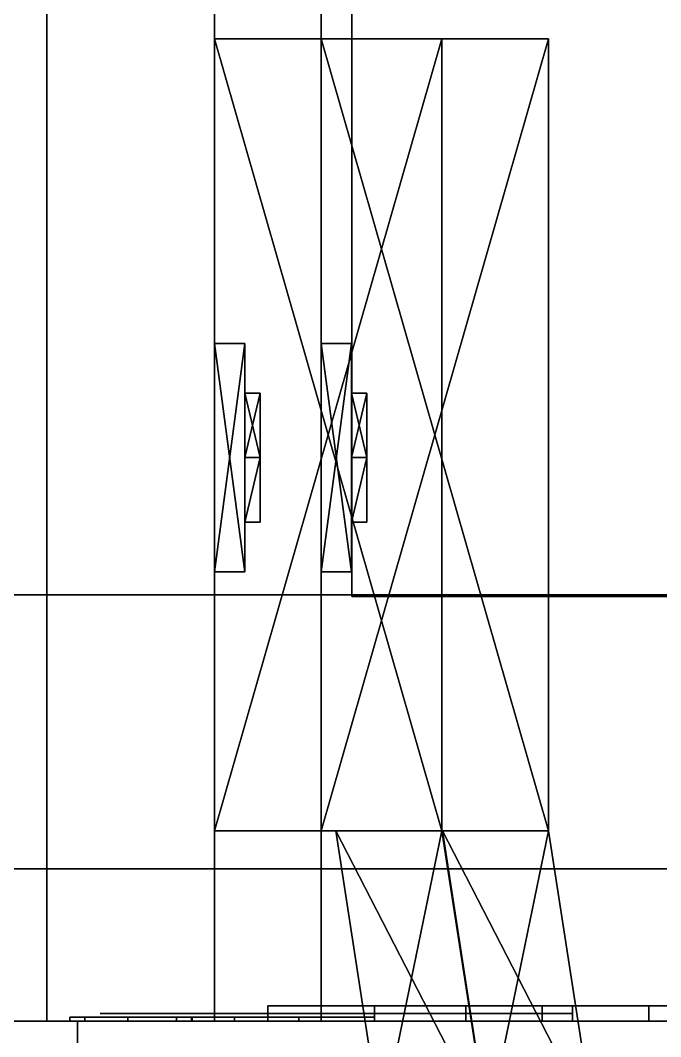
# Model space of a CAD drawing. Extents: x 0 to 5228, y -2725 to 0.
# Drawn here: x 2359.8 to 2401.8, y -731 to -664.3 of the extents above; entities that cross this region are included whole.
import ezdxf

# ---------------------------------------------------------------- set-up
doc = ezdxf.new("R2010")
doc.units = 0
for name, color, linetype in [('LAYER0', 7, 'CONTINUOUS'), ('LAYER1', 7, 'CONTINUOUS'), ('LAYER367', 7, 'CONTINUOUS'), ('LAYER368', 7, 'CONTINUOUS'), ('LAYER370', 7, 'CONTINUOUS'), ('LAYER380', 28, 'CONTINUOUS'), ('LAYER381', 253, 'CONTINUOUS'), ('LAYER382', 28, 'CONTINUOUS'), ('LAYER383', 253, 'CONTINUOUS'), ('LAYER384', 251, 'CONTINUOUS'), ('LAYER640', 7, 'CONTINUOUS'), ('LAYER641', 7, 'CONTINUOUS'), ('LAYER732', 7, 'CONTINUOUS'), ('LAYER742', 251, 'CONTINUOUS'), ('LAYER744', 7, 'CONTINUOUS'), ('LAYER746', 28, 'CONTINUOUS'), ('LAYER747', 253, 'CONTINUOUS'), ('LAYER748', 28, 'CONTINUOUS'), ('LAYER749', 253, 'CONTINUOUS'), ('LAYER750', 251, 'CONTINUOUS'), ('LAYER753', 251, 'CONTINUOUS'), ('LAYER754', 251, 'CONTINUOUS')]:
    doc.layers.add(name, color=color, linetype=linetype)

msp = doc.modelspace()

# ---------------------------------------------------------------- linework, layer by layer
at = {"layer": 'LAYER0', "invisible_edges": 1}
for points in [[(5227.5, 0), (0, -2725.14), (0, 0), (5227.5, 0)], [(5227.5, -2725.14, 5), (0, 0, 5), (0, -2725.14, 5), (5227.5, -2725.14, 5)], [(0, 0, 5), (5227.5, -2725.14, 5), (5227.5, 0, 5), (0, 0, 5)], [(0, -2725.14), (5227.5, 0), (5227.5, -2725.14), (0, -2725.14)]]:
    msp.add_3dface(points, dxfattribs=at)
at = {"layer": 'LAYER367', "invisible_edges": 1}
for points in [[(2372.5, -150, 2474), (3020.5, -730, 2474), (3020.5, -150, 2474), (2372.5, -150, 2474)], [(3020.5, -730, 2474), (2372.5, -150, 2474), (2372.5, -730, 2474), (3020.5, -730, 2474)], [(2372.5, -150, 2474), (2372.5, -730, 2456), (2372.5, -730, 2474), (2372.5, -150, 2474)], [(2372.5, -730, 2456), (2372.5, -150, 2474), (2372.5, -150, 2456), (2372.5, -730, 2456)], [(2372.5, -730, 2456), (3020.5, -150, 2456), (3020.5, -730, 2456), (2372.5, -730, 2456)], [(3020.5, -150, 2456), (2372.5, -730, 2456), (2372.5, -150, 2456), (3020.5, -150, 2456)], [(2372.5, -730, 2456), (3020.5, -730, 2474), (2372.5, -730, 2474), (2372.5, -730, 2456)], [(3020.5, -730, 2474), (2372.5, -730, 2456), (3020.5, -730, 2456), (3020.5, -730, 2474)]]:
    msp.add_3dface(points, dxfattribs=at)
at = {"layer": 'LAYER368', "invisible_edges": 1}
for points in [[(3020.5, -150, 1994), (2372.5, -730, 1994), (2372.5, -150, 1994), (3020.5, -150, 1994)], [(2372.5, -730, 1994), (3020.5, -150, 1994), (3020.5, -730, 1994), (2372.5, -730, 1994)], [(2372.5, -150, 2012), (2372.5, -730, 1994), (2372.5, -730, 2012), (2372.5, -150, 2012)], [(2372.5, -730, 1994), (2372.5, -150, 2012), (2372.5, -150, 1994), (2372.5, -730, 1994)], [(3020.5, -730, 2012), (2372.5, -150, 2012), (2372.5, -730, 2012), (3020.5, -730, 2012)], [(2372.5, -150, 2012), (3020.5, -730, 2012), (3020.5, -150, 2012), (2372.5, -150, 2012)], [(3020.5, -730, 2012), (2372.5, -730, 1994), (3020.5, -730, 1994), (3020.5, -730, 2012)], [(2372.5, -730, 1994), (3020.5, -730, 2012), (2372.5, -730, 2012), (2372.5, -730, 1994)]]:
    msp.add_3dface(points, dxfattribs=at)
at = {"layer": 'LAYER370', "invisible_edges": 1}
for points in [[(2354.5, -150, 1993), (2372.5, -730, 1993), (2354.5, -730, 1993), (2354.5, -150, 1993)], [(2372.5, -730, 1993), (2354.5, -150, 1993), (2372.5, -150, 1993), (2372.5, -730, 1993)], [(2372.5, -150, 2475), (2354.5, -730, 2475), (2372.5, -730, 2475), (2372.5, -150, 2475)], [(2354.5, -730, 2475), (2372.5, -150, 2475), (2354.5, -150, 2475), (2354.5, -730, 2475)], [(2372.5, -150, 2475), (2372.5, -730, 1993), (2372.5, -150, 1993), (2372.5, -150, 2475)], [(2372.5, -730, 1993), (2372.5, -150, 2475), (2372.5, -730, 2475), (2372.5, -730, 1993)], [(2354.5, -730, 2475), (2372.5, -730, 1993), (2372.5, -730, 2475), (2354.5, -730, 2475)], [(2372.5, -730, 1993), (2354.5, -730, 2475), (2354.5, -730, 1993), (2372.5, -730, 1993)]]:
    msp.add_3dface(points, dxfattribs=at)
at = {"layer": 'LAYER380'}
for points, invisible_edges in [([(2365, -729.5, 2101.5), (2365, -729.5, 2090.5), (2372, -729.5, 2090.5), (2371.791, -729.5, 2101.317)], 4), ([(2371.791, -729.5, 2101.317), (2372, -729.5, 2090.5), (2376, -729.5, 2087), (2376, -729.5, 2105)], 5), ([(2394, -729, 2075), (2389, -729, 2087), (2376, -729, 2087), (2376, -729, 2075)], 1), ([(2394, -729, 2117), (2389, -729, 2105), (2376, -729, 2105), (2376, -729, 2117)], 1), ([(2376, -729.5, 2105), (2376, -729.5, 2087), (2389, -729.5, 2087), (2389, -729.5, 2105)], 1), ([(2394, -729, 2117), (2394, -729, 2075), (2389, -729, 2087), (2389, -729, 2105)], 10), ([(2363.99, -729.75, 2091.025), (2363, -729.75, 2096), (2365, -729.75, 2096), (2365, -729.75, 2090.5)], 10), ([(2363, -729.75, 2096), (2363.99, -729.75, 2100.975), (2365, -729.75, 2101.5), (2365, -729.75, 2096)], 10), ([(2366.808, -729.75, 2086.808), (2363.99, -729.75, 2091.025), (2365, -729.75, 2090.5), (2368.5, -729.75, 2090.5)], 10), ([(2363.99, -729.75, 2100.975), (2366.808, -729.75, 2105.192), (2368.5, -729.75, 2101.5), (2365, -729.75, 2101.5)], 10), ([(2371.025, -729.75, 2083.99), (2366.808, -729.75, 2086.808), (2368.5, -729.75, 2090.5), (2372, -729.75, 2090.5)], 10), ([(2366.808, -729.75, 2105.192), (2371.025, -729.75, 2108.01), (2372, -729.75, 2101.5), (2368.5, -729.75, 2101.5)], 10), ([(2376, -729.75, 2083), (2371.025, -729.75, 2083.99), (2372, -729.75, 2090.5), (2376, -729.75, 2087)], 2), ([(2371.025, -729.75, 2108.01), (2376, -729.75, 2109), (2376, -729.75, 2105), (2372, -729.75, 2101.5)], 8)]:
    msp.add_3dface(points, dxfattribs=dict(at, invisible_edges=invisible_edges))
for points in [[(2394, -729, 2075), (2376, -729, 2075), (2376, -729, 2075), (2394, -729, 2075)], [(2394, -729, 2117), (2376, -729, 2117), (2376, -729, 2117), (2394, -729, 2117)], [(2389, -729, 2087), (2389, -730, 2087), (2376, -730, 2087), (2376, -729, 2087)], [(2376, -729, 2087), (2376, -730, 2087), (2376, -730, 2075), (2376, -729, 2075)], [(2376, -729, 2075), (2376, -730, 2075), (2394, -730, 2075), (2394, -729, 2075)], [(2389, -729, 2105), (2389, -730, 2105), (2376, -730, 2105), (2376, -729, 2105)], [(2376, -729, 2105), (2376, -730, 2105), (2376, -730, 2117), (2376, -729, 2117)], [(2376, -729, 2117), (2376, -730, 2117), (2394, -730, 2117), (2394, -729, 2117)], [(2389, -729, 2087), (2389, -730, 2087), (2389, -730, 2105), (2389, -729, 2105)], [(2394, -729, 2117), (2394, -730, 2117), (2394, -729, 2117)], [(2394, -730, 2075), (2394, -730, 2117), (2394, -729, 2117), (2394, -729, 2075)], [(2376, -730, 2087), (2376, -730, 2075), (2376, -730, 2087)], [(2376, -730, 2105), (2376, -730, 2117), (2376, -730, 2105)], [(2394, -730, 2075), (2376, -730, 2075), (2376, -730, 2117), (2394, -730, 2117)], [(2389, -730, 2087), (2389, -730, 2105), (2389, -730, 2087)]]:
    msp.add_3dface(points, dxfattribs=at)
at = {"layer": 'LAYER381'}
for points in [[(2372.5, -665.5, 2089.217), (2387.421, -717.5, 2089.217), (2372.5, -717.5, 2089.217), (2372.5, -665.5, 2089.217)], [(2387.421, -665.5, 2089.217), (2387.421, -717.5, 2089.217), (2372.5, -665.5, 2089.217), (2387.421, -665.5, 2089.217)], [(2372.5, -665.5, 2102.783), (2387.421, -665.5, 2089.217), (2372.5, -665.5, 2089.217), (2372.5, -665.5, 2102.783)], [(2387.421, -665.5, 2102.783), (2387.421, -665.5, 2089.217), (2372.5, -665.5, 2102.783), (2387.421, -665.5, 2102.783)], [(2372.5, -717.5, 2102.783), (2387.421, -665.5, 2102.783), (2372.5, -665.5, 2102.783), (2372.5, -717.5, 2102.783)], [(2387.421, -717.5, 2102.783), (2387.421, -665.5, 2102.783), (2372.5, -717.5, 2102.783), (2387.421, -717.5, 2102.783)], [(2387.421, -665.5, 2089.217), (2387.421, -717.5, 2102.783), (2387.421, -717.5, 2089.217), (2387.421, -665.5, 2089.217)], [(2387.421, -665.5, 2102.783), (2387.421, -717.5, 2102.783), (2387.421, -665.5, 2089.217), (2387.421, -665.5, 2102.783)], [(2372.5, -685.5, 2122), (2372.5, -700.5, 2122), (2374.49, -700.5, 2122), (2372.5, -685.5, 2122)], [(2374.49, -685.5, 2122), (2372.5, -685.5, 2122), (2374.49, -700.5, 2122), (2374.49, -685.5, 2122)], [(2372.5, -685.5, 2070), (2372.5, -685.5, 2122), (2374.49, -685.5, 2122), (2372.5, -685.5, 2070)], [(2374.49, -685.5, 2070), (2372.5, -685.5, 2070), (2374.49, -685.5, 2122), (2374.49, -685.5, 2070)], [(2372.5, -700.5, 2070), (2372.5, -685.5, 2070), (2374.49, -685.5, 2070), (2372.5, -700.5, 2070)], [(2374.49, -700.5, 2070), (2372.5, -700.5, 2070), (2374.49, -685.5, 2070), (2374.49, -700.5, 2070)], [(2374.49, -685.5, 2122), (2374.49, -700.5, 2122), (2374.49, -700.5, 2070), (2374.49, -685.5, 2122)], [(2374.49, -685.5, 2070), (2374.49, -685.5, 2122), (2374.49, -700.5, 2070), (2374.49, -685.5, 2070)], [(2374.49, -693, 2109.291), (2375.484, -688.7573, 2114.087), (2375.484, -693, 2109.291), (2374.49, -693, 2109.291)], [(2374.49, -688.7573, 2114.087), (2375.484, -688.7573, 2114.087), (2374.49, -693, 2109.291), (2374.49, -688.7573, 2114.087)], [(2374.49, -688.7573, 2114.087), (2375.484, -693, 2118.883), (2375.484, -688.7573, 2114.087), (2374.49, -688.7573, 2114.087)], [(2374.49, -693, 2118.883), (2375.484, -693, 2118.883), (2374.49, -688.7573, 2114.087), (2374.49, -693, 2118.883)], [(2374.49, -693, 2109.291), (2374.49, -688.7573, 2114.087), (2374.49, -693, 2118.883), (2374.49, -693, 2109.291)], [(2374.49, -693, 2073.117), (2375.484, -688.7573, 2077.913), (2375.484, -693, 2073.117), (2374.49, -693, 2073.117)], [(2374.49, -688.7573, 2077.913), (2375.484, -688.7573, 2077.913), (2374.49, -693, 2073.117), (2374.49, -688.7573, 2077.913)], [(2374.49, -688.7573, 2077.913), (2375.484, -693, 2082.709), (2375.484, -688.7573, 2077.913), (2374.49, -688.7573, 2077.913)], [(2374.49, -693, 2082.709), (2375.484, -693, 2082.709), (2374.49, -688.7573, 2077.913), (2374.49, -693, 2082.709)], [(2374.49, -693, 2073.117), (2374.49, -688.7573, 2077.913), (2374.49, -693, 2082.709), (2374.49, -693, 2073.117)], [(2375.484, -697.2427, 2114.087), (2375.484, -688.7573, 2114.087), (2375.484, -693, 2118.883), (2375.484, -697.2427, 2114.087)], [(2375.484, -693, 2109.291), (2375.484, -688.7573, 2114.087), (2375.484, -697.2427, 2114.087), (2375.484, -693, 2109.291)], [(2375.484, -697.2427, 2077.913), (2375.484, -688.7573, 2077.913), (2375.484, -693, 2082.709), (2375.484, -697.2427, 2077.913)], [(2375.484, -693, 2073.117), (2375.484, -688.7573, 2077.913), (2375.484, -697.2427, 2077.913), (2375.484, -693, 2073.117)], [(2374.49, -697.2427, 2114.087), (2375.484, -693, 2109.291), (2375.484, -697.2427, 2114.087), (2374.49, -697.2427, 2114.087)], [(2374.49, -693, 2109.291), (2375.484, -693, 2109.291), (2374.49, -697.2427, 2114.087), (2374.49, -693, 2109.291)], [(2374.49, -697.2427, 2114.087), (2374.49, -693, 2109.291), (2374.49, -693, 2118.883), (2374.49, -697.2427, 2114.087)], [(2374.49, -697.2427, 2114.087), (2375.484, -693, 2118.883), (2374.49, -693, 2118.883), (2374.49, -697.2427, 2114.087)], [(2375.484, -697.2427, 2114.087), (2375.484, -693, 2118.883), (2374.49, -697.2427, 2114.087), (2375.484, -697.2427, 2114.087)], [(2374.49, -697.2427, 2077.913), (2375.484, -693, 2073.117), (2375.484, -697.2427, 2077.913), (2374.49, -697.2427, 2077.913)], [(2374.49, -693, 2073.117), (2375.484, -693, 2073.117), (2374.49, -697.2427, 2077.913), (2374.49, -693, 2073.117)], [(2374.49, -697.2427, 2077.913), (2374.49, -693, 2073.117), (2374.49, -693, 2082.709), (2374.49, -697.2427, 2077.913)], [(2374.49, -697.2427, 2077.913), (2375.484, -693, 2082.709), (2374.49, -693, 2082.709), (2374.49, -697.2427, 2077.913)], [(2375.484, -697.2427, 2077.913), (2375.484, -693, 2082.709), (2374.49, -697.2427, 2077.913), (2375.484, -697.2427, 2077.913)], [(2374.49, -700.5, 2122), (2372.5, -700.5, 2122), (2372.5, -700.5, 2070), (2374.49, -700.5, 2122)], [(2374.49, -700.5, 2070), (2374.49, -700.5, 2122), (2372.5, -700.5, 2070), (2374.49, -700.5, 2070)], [(2380.458, -717.5, 2089.217), (2390.406, -736.8652, 2089.217), (2383.442, -736.8652, 2089.217), (2380.458, -717.5, 2089.217)], [(2387.421, -717.5, 2089.217), (2390.406, -736.8652, 2089.217), (2380.458, -717.5, 2089.217), (2387.421, -717.5, 2089.217)], [(2383.442, -736.8652, 2102.783), (2387.421, -717.5, 2102.783), (2380.458, -717.5, 2102.783), (2383.442, -736.8652, 2102.783)], [(2390.406, -736.8652, 2102.783), (2387.421, -717.5, 2102.783), (2383.442, -736.8652, 2102.783), (2390.406, -736.8652, 2102.783)], [(2387.421, -717.5, 2089.217), (2390.406, -736.8652, 2102.783), (2390.406, -736.8652, 2089.217), (2387.421, -717.5, 2089.217)], [(2387.421, -717.5, 2102.783), (2390.406, -736.8652, 2102.783), (2387.421, -717.5, 2089.217), (2387.421, -717.5, 2102.783)]]:
    msp.add_3dface(points, dxfattribs=at)
at = {"layer": 'LAYER382'}
for points, invisible_edges in [([(2365, -729.5, 2377.5), (2365, -729.5, 2366.5), (2372, -729.5, 2366.5), (2371.791, -729.5, 2377.317)], 4), ([(2371.791, -729.5, 2377.317), (2372, -729.5, 2366.5), (2376, -729.5, 2363), (2376, -729.5, 2381)], 5), ([(2394, -729, 2351), (2389, -729, 2363), (2376, -729, 2363), (2376, -729, 2351)], 1), ([(2394, -729, 2393), (2389, -729, 2381), (2376, -729, 2381), (2376, -729, 2393)], 1), ([(2376, -729.5, 2381), (2376, -729.5, 2363), (2389, -729.5, 2363), (2389, -729.5, 2381)], 1), ([(2394, -729, 2393), (2394, -729, 2351), (2389, -729, 2363), (2389, -729, 2381)], 10), ([(2363.99, -729.75, 2367.025), (2363, -729.75, 2372), (2365, -729.75, 2372), (2365, -729.75, 2366.5)], 10), ([(2363, -729.75, 2372), (2363.99, -729.75, 2376.975), (2365, -729.75, 2377.5), (2365, -729.75, 2372)], 10), ([(2366.808, -729.75, 2362.808), (2363.99, -729.75, 2367.025), (2365, -729.75, 2366.5), (2368.5, -729.75, 2366.5)], 10), ([(2363.99, -729.75, 2376.975), (2366.808, -729.75, 2381.192), (2368.5, -729.75, 2377.5), (2365, -729.75, 2377.5)], 10), ([(2371.025, -729.75, 2359.99), (2366.808, -729.75, 2362.808), (2368.5, -729.75, 2366.5), (2372, -729.75, 2366.5)], 10), ([(2366.808, -729.75, 2381.192), (2371.025, -729.75, 2384.01), (2372, -729.75, 2377.5), (2368.5, -729.75, 2377.5)], 10), ([(2376, -729.75, 2359), (2371.025, -729.75, 2359.99), (2372, -729.75, 2366.5), (2376, -729.75, 2363)], 2), ([(2371.025, -729.75, 2384.01), (2376, -729.75, 2385), (2376, -729.75, 2381), (2372, -729.75, 2377.5)], 8)]:
    msp.add_3dface(points, dxfattribs=dict(at, invisible_edges=invisible_edges))
for points in [[(2394, -729, 2351), (2376, -729, 2351), (2376, -729, 2351), (2394, -729, 2351)], [(2394, -729, 2393), (2376, -729, 2393), (2376, -729, 2393), (2394, -729, 2393)], [(2389, -729, 2363), (2389, -730, 2363), (2376, -730, 2363), (2376, -729, 2363)], [(2376, -729, 2363), (2376, -730, 2363), (2376, -730, 2351), (2376, -729, 2351)], [(2376, -729, 2351), (2376, -730, 2351), (2394, -730, 2351), (2394, -729, 2351)], [(2389, -729, 2381), (2389, -730, 2381), (2376, -730, 2381), (2376, -729, 2381)], [(2376, -729, 2381), (2376, -730, 2381), (2376, -730, 2393), (2376, -729, 2393)], [(2376, -729, 2393), (2376, -730, 2393), (2394, -730, 2393), (2394, -729, 2393)], [(2389, -729, 2363), (2389, -730, 2363), (2389, -730, 2381), (2389, -729, 2381)], [(2394, -729, 2393), (2394, -730, 2393), (2394, -729, 2393)], [(2394, -730, 2351), (2394, -730, 2393), (2394, -729, 2393), (2394, -729, 2351)], [(2376, -730, 2363), (2376, -730, 2351), (2376, -730, 2363)], [(2376, -730, 2381), (2376, -730, 2393), (2376, -730, 2381)], [(2394, -730, 2351), (2376, -730, 2351), (2376, -730, 2393), (2394, -730, 2393)], [(2389, -730, 2363), (2389, -730, 2381), (2389, -730, 2363)]]:
    msp.add_3dface(points, dxfattribs=at)
at = {"layer": 'LAYER383'}
for points in [[(2372.5, -665.5, 2365.217), (2387.421, -717.5, 2365.217), (2372.5, -717.5, 2365.217), (2372.5, -665.5, 2365.217)], [(2387.421, -665.5, 2365.217), (2387.421, -717.5, 2365.217), (2372.5, -665.5, 2365.217), (2387.421, -665.5, 2365.217)], [(2372.5, -665.5, 2378.783), (2387.421, -665.5, 2365.217), (2372.5, -665.5, 2365.217), (2372.5, -665.5, 2378.783)], [(2387.421, -665.5, 2378.783), (2387.421, -665.5, 2365.217), (2372.5, -665.5, 2378.783), (2387.421, -665.5, 2378.783)], [(2372.5, -717.5, 2378.783), (2387.421, -665.5, 2378.783), (2372.5, -665.5, 2378.783), (2372.5, -717.5, 2378.783)], [(2387.421, -717.5, 2378.783), (2387.421, -665.5, 2378.783), (2372.5, -717.5, 2378.783), (2387.421, -717.5, 2378.783)], [(2387.421, -665.5, 2365.217), (2387.421, -717.5, 2378.783), (2387.421, -717.5, 2365.217), (2387.421, -665.5, 2365.217)], [(2387.421, -665.5, 2378.783), (2387.421, -717.5, 2378.783), (2387.421, -665.5, 2365.217), (2387.421, -665.5, 2378.783)], [(2372.5, -685.5, 2398), (2372.5, -700.5, 2398), (2374.49, -700.5, 2398), (2372.5, -685.5, 2398)], [(2374.49, -685.5, 2398), (2372.5, -685.5, 2398), (2374.49, -700.5, 2398), (2374.49, -685.5, 2398)], [(2372.5, -685.5, 2346), (2372.5, -685.5, 2398), (2374.49, -685.5, 2398), (2372.5, -685.5, 2346)], [(2374.49, -685.5, 2346), (2372.5, -685.5, 2346), (2374.49, -685.5, 2398), (2374.49, -685.5, 2346)], [(2372.5, -700.5, 2346), (2372.5, -685.5, 2346), (2374.49, -685.5, 2346), (2372.5, -700.5, 2346)], [(2374.49, -700.5, 2346), (2372.5, -700.5, 2346), (2374.49, -685.5, 2346), (2374.49, -700.5, 2346)], [(2374.49, -685.5, 2398), (2374.49, -700.5, 2398), (2374.49, -700.5, 2346), (2374.49, -685.5, 2398)], [(2374.49, -685.5, 2346), (2374.49, -685.5, 2398), (2374.49, -700.5, 2346), (2374.49, -685.5, 2346)], [(2374.49, -693, 2385.291), (2375.484, -688.7573, 2390.087), (2375.484, -693, 2385.291), (2374.49, -693, 2385.291)], [(2374.49, -688.7573, 2390.087), (2375.484, -688.7573, 2390.087), (2374.49, -693, 2385.291), (2374.49, -688.7573, 2390.087)], [(2374.49, -688.7573, 2390.087), (2375.484, -693, 2394.883), (2375.484, -688.7573, 2390.087), (2374.49, -688.7573, 2390.087)], [(2374.49, -693, 2394.883), (2375.484, -693, 2394.883), (2374.49, -688.7573, 2390.087), (2374.49, -693, 2394.883)], [(2374.49, -693, 2385.291), (2374.49, -688.7573, 2390.087), (2374.49, -693, 2394.883), (2374.49, -693, 2385.291)], [(2374.49, -693, 2349.117), (2375.484, -688.7573, 2353.913), (2375.484, -693, 2349.117), (2374.49, -693, 2349.117)], [(2374.49, -688.7573, 2353.913), (2375.484, -688.7573, 2353.913), (2374.49, -693, 2349.117), (2374.49, -688.7573, 2353.913)], [(2374.49, -688.7573, 2353.913), (2375.484, -693, 2358.709), (2375.484, -688.7573, 2353.913), (2374.49, -688.7573, 2353.913)], [(2374.49, -693, 2358.709), (2375.484, -693, 2358.709), (2374.49, -688.7573, 2353.913), (2374.49, -693, 2358.709)], [(2374.49, -693, 2349.117), (2374.49, -688.7573, 2353.913), (2374.49, -693, 2358.709), (2374.49, -693, 2349.117)], [(2375.484, -697.2427, 2390.087), (2375.484, -688.7573, 2390.087), (2375.484, -693, 2394.883), (2375.484, -697.2427, 2390.087)], [(2375.484, -693, 2385.291), (2375.484, -688.7573, 2390.087), (2375.484, -697.2427, 2390.087), (2375.484, -693, 2385.291)], [(2375.484, -697.2427, 2353.913), (2375.484, -688.7573, 2353.913), (2375.484, -693, 2358.709), (2375.484, -697.2427, 2353.913)], [(2375.484, -693, 2349.117), (2375.484, -688.7573, 2353.913), (2375.484, -697.2427, 2353.913), (2375.484, -693, 2349.117)], [(2374.49, -697.2427, 2390.087), (2375.484, -693, 2385.291), (2375.484, -697.2427, 2390.087), (2374.49, -697.2427, 2390.087)], [(2374.49, -693, 2385.291), (2375.484, -693, 2385.291), (2374.49, -697.2427, 2390.087), (2374.49, -693, 2385.291)], [(2374.49, -697.2427, 2390.087), (2374.49, -693, 2385.291), (2374.49, -693, 2394.883), (2374.49, -697.2427, 2390.087)], [(2374.49, -697.2427, 2390.087), (2375.484, -693, 2394.883), (2374.49, -693, 2394.883), (2374.49, -697.2427, 2390.087)], [(2375.484, -697.2427, 2390.087), (2375.484, -693, 2394.883), (2374.49, -697.2427, 2390.087), (2375.484, -697.2427, 2390.087)], [(2374.49, -697.2427, 2353.913), (2375.484, -693, 2349.117), (2375.484, -697.2427, 2353.913), (2374.49, -697.2427, 2353.913)], [(2374.49, -693, 2349.117), (2375.484, -693, 2349.117), (2374.49, -697.2427, 2353.913), (2374.49, -693, 2349.117)], [(2374.49, -697.2427, 2353.913), (2374.49, -693, 2349.117), (2374.49, -693, 2358.709), (2374.49, -697.2427, 2353.913)], [(2374.49, -697.2427, 2353.913), (2375.484, -693, 2358.709), (2374.49, -693, 2358.709), (2374.49, -697.2427, 2353.913)], [(2375.484, -697.2427, 2353.913), (2375.484, -693, 2358.709), (2374.49, -697.2427, 2353.913), (2375.484, -697.2427, 2353.913)], [(2374.49, -700.5, 2398), (2372.5, -700.5, 2398), (2372.5, -700.5, 2346), (2374.49, -700.5, 2398)], [(2374.49, -700.5, 2346), (2374.49, -700.5, 2398), (2372.5, -700.5, 2346), (2374.49, -700.5, 2346)], [(2380.458, -717.5, 2365.217), (2390.406, -736.8652, 2365.217), (2383.442, -736.8652, 2365.217), (2380.458, -717.5, 2365.217)], [(2387.421, -717.5, 2365.217), (2390.406, -736.8652, 2365.217), (2380.458, -717.5, 2365.217), (2387.421, -717.5, 2365.217)], [(2383.442, -736.8652, 2378.783), (2387.421, -717.5, 2378.783), (2380.458, -717.5, 2378.783), (2383.442, -736.8652, 2378.783)], [(2390.406, -736.8652, 2378.783), (2387.421, -717.5, 2378.783), (2383.442, -736.8652, 2378.783), (2390.406, -736.8652, 2378.783)], [(2387.421, -717.5, 2365.217), (2390.406, -736.8652, 2378.783), (2390.406, -736.8652, 2365.217), (2387.421, -717.5, 2365.217)], [(2387.421, -717.5, 2378.783), (2390.406, -736.8652, 2378.783), (2387.421, -717.5, 2365.217), (2387.421, -717.5, 2378.783)]]:
    msp.add_3dface(points, dxfattribs=at)
at = {"layer": 'LAYER384', "invisible_edges": 1}
for points in [[(2695, -730, 1968), (2356.5, -730, 2472), (2695, -730, 2472), (2695, -730, 1968)], [(2356.5, -730, 2472), (2695, -730, 1968), (2356.5, -730, 1968), (2356.5, -730, 2472)], [(2695, -730, 1968), (2356.5, -748, 1968), (2356.5, -730, 1968), (2695, -730, 1968)], [(2356.5, -748, 1968), (2695, -730, 1968), (2695, -748, 1968), (2356.5, -748, 1968)], [(2695, -748, 2472), (2356.5, -730, 2472), (2356.5, -748, 2472), (2695, -748, 2472)], [(2356.5, -730, 2472), (2695, -748, 2472), (2695, -730, 2472), (2356.5, -730, 2472)]]:
    msp.add_3dface(points, dxfattribs=at)
at = {"layer": 'LAYER640'}
for points, invisible_edges in [([(2354.5, -153.1201, 885), (2765.51, -333.1899, 885), (2354.5, -753.1201, 885), (2354.5, -153.1201, 885)], 3), ([(2765.51, -333.1899, 925), (2354.5, -153.1201, 925), (2354.5, -753.1201, 925), (2765.51, -333.1899, 925)], 5), ([(2354.5, -753.1201, 885), (2765.51, -333.1899, 885), (2754.9, -345.5, 885), (2354.5, -753.1201, 885)], 5), ([(2765.51, -333.1899, 925), (2354.5, -753.1201, 925), (2754.9, -345.5, 925), (2765.51, -333.1899, 925)], 3), ([(2354.5, -753.1201, 885), (2754.9, -345.5, 885), (2747.28, -358.75, 885), (2354.5, -753.1201, 885)], 5), ([(2754.9, -345.5, 925), (2354.5, -753.1201, 925), (2747.28, -358.75, 925), (2754.9, -345.5, 925)], 3), ([(2354.5, -753.1201, 885), (2747.28, -358.75, 885), (2742.64, -372.7202, 885), (2354.5, -753.1201, 885)], 5), ([(2747.28, -358.75, 925), (2354.5, -753.1201, 925), (2742.64, -372.7202, 925), (2747.28, -358.75, 925)], 3), ([(2354.5, -753.1201, 885), (2742.64, -372.7202, 885), (2740.99, -386.9199, 885), (2354.5, -753.1201, 885)], 5), ([(2742.64, -372.7202, 925), (2354.5, -753.1201, 925), (2740.99, -386.9199, 925), (2742.64, -372.7202, 925)], 3), ([(2354.5, -753.1201, 885), (2740.99, -386.9199, 885), (2740.99, -549.0303, 885), (2354.5, -753.1201, 885)], 5), ([(2740.99, -386.9199, 925), (2354.5, -753.1201, 925), (2740.99, -549.0303, 925), (2740.99, -386.9199, 925)], 3), ([(2354.5, -753.1201, 885), (2740.99, -549.0303, 885), (2742.64, -563.4702, 885), (2354.5, -753.1201, 885)], 5), ([(2740.99, -549.0303, 925), (2354.5, -753.1201, 925), (2742.64, -563.4702, 925), (2740.99, -549.0303, 925)], 3), ([(2354.5, -753.1201, 885), (2742.64, -563.4702, 885), (2747.28, -577.2002, 885), (2354.5, -753.1201, 885)], 5), ([(2742.64, -563.4702, 925), (2354.5, -753.1201, 925), (2747.28, -577.2002, 925), (2742.64, -563.4702, 925)], 3), ([(2354.5, -753.1201, 885), (2747.28, -577.2002, 885), (2754.9, -590.4502, 885), (2354.5, -753.1201, 885)], 5), ([(2747.28, -577.2002, 925), (2354.5, -753.1201, 925), (2754.9, -590.4502, 925), (2747.28, -577.2002, 925)], 3), ([(2354.5, -753.1201, 885), (2754.9, -590.4502, 885), (2765.51, -602.7603, 885), (2354.5, -753.1201, 885)], 5), ([(2754.9, -590.4502, 925), (2354.5, -753.1201, 925), (2765.51, -602.7603, 925), (2754.9, -590.4502, 925)], 3), ([(2354.5, -753.1201, 885), (2765.51, -602.7603, 885), (2778.43, -613.6401, 885), (2354.5, -753.1201, 885)], 5), ([(2765.51, -602.7603, 925), (2354.5, -753.1201, 925), (2778.43, -613.6401, 925), (2765.51, -602.7603, 925)], 3), ([(2354.5, -753.1201, 885), (2778.43, -613.6401, 885), (2793.67, -622.8701, 885), (2354.5, -753.1201, 885)], 5), ([(2778.43, -613.6401, 925), (2354.5, -753.1201, 925), (2793.67, -622.8701, 925), (2778.43, -613.6401, 925)], 3), ([(2354.5, -753.1201, 885), (2793.67, -622.8701, 885), (2810.9, -630.4502, 885), (2354.5, -753.1201, 885)], 5), ([(2793.67, -622.8701, 925), (2354.5, -753.1201, 925), (2810.9, -630.4502, 925), (2793.67, -622.8701, 925)], 3), ([(2354.5, -753.1201, 885), (2810.9, -630.4502, 885), (2829.46, -635.8901, 885), (2354.5, -753.1201, 885)], 5), ([(2810.9, -630.4502, 925), (2354.5, -753.1201, 925), (2829.46, -635.8901, 925), (2810.9, -630.4502, 925)], 3), ([(2354.5, -753.1201, 885), (2829.46, -635.8901, 885), (2849.01, -639.2002, 885), (2354.5, -753.1201, 885)], 5), ([(2829.46, -635.8901, 925), (2354.5, -753.1201, 925), (2849.01, -639.2002, 925), (2829.46, -635.8901, 925)], 3), ([(2354.5, -753.1201, 885), (2849.01, -639.2002, 885), (2868.89, -640.3901, 885), (2354.5, -753.1201, 885)], 5), ([(2849.01, -639.2002, 925), (2354.5, -753.1201, 925), (2868.89, -640.3901, 925), (2849.01, -639.2002, 925)], 3), ([(2354.5, -753.1201, 885), (2868.89, -640.3901, 885), (4409.5, -753.1201, 885), (2354.5, -753.1201, 885)], 3), ([(4409.5, -753.1201, 925), (3174.07, -640.3901, 925), (2354.5, -753.1201, 925), (4409.5, -753.1201, 925)], 3), ([(2868.89, -640.3901, 925), (2354.5, -753.1201, 925), (3174.07, -640.3901, 925), (2868.89, -640.3901, 925)], 3)]:
    msp.add_3dface(points, dxfattribs=dict(at, invisible_edges=invisible_edges))
at = {"layer": 'LAYER641', "invisible_edges": 1}
for points in [[(3353.5, -152.1201, 5), (2381.5, -702.1201, 5), (2381.5, -152.1201, 5), (3353.5, -152.1201, 5)], [(2381.5, -702.1201, 5), (3353.5, -152.1201, 5), (3353.5, -702.1201, 5), (2381.5, -702.1201, 5)], [(2381.5, -152.1201, 155), (2381.5, -702.1201, 5), (2381.5, -702.1201, 155), (2381.5, -152.1201, 155)], [(2381.5, -702.1201, 5), (2381.5, -152.1201, 155), (2381.5, -152.1201, 5), (2381.5, -702.1201, 5)], [(3353.5, -702.1201, 155), (2381.5, -152.1201, 155), (2381.5, -702.1201, 155), (3353.5, -702.1201, 155)], [(2381.5, -152.1201, 155), (3353.5, -702.1201, 155), (3353.5, -152.1201, 155), (2381.5, -152.1201, 155)], [(3353.5, -702.1201, 155), (2381.5, -702.1201, 5), (3353.5, -702.1201, 5), (3353.5, -702.1201, 155)], [(2381.5, -702.1201, 5), (3353.5, -702.1201, 155), (2381.5, -702.1201, 155), (2381.5, -702.1201, 5)]]:
    msp.add_3dface(points, dxfattribs=at)
at = {"layer": 'LAYER732', "invisible_edges": 1}
for points in [[(2653.5, -150, 156), (2379.5, -730, 156), (2379.5, -150, 156), (2653.5, -150, 156)], [(2379.5, -730, 156), (2653.5, -150, 156), (2653.5, -730, 156), (2379.5, -730, 156)], [(2379.5, -150, 174), (2379.5, -730, 156), (2379.5, -730, 174), (2379.5, -150, 174)], [(2379.5, -730, 156), (2379.5, -150, 174), (2379.5, -150, 156), (2379.5, -730, 156)], [(2653.5, -730, 174), (2379.5, -150, 174), (2379.5, -730, 174), (2653.5, -730, 174)], [(2379.5, -150, 174), (2653.5, -730, 174), (2653.5, -150, 174), (2379.5, -150, 174)], [(2653.5, -730, 174), (2379.5, -730, 156), (2653.5, -730, 156), (2653.5, -730, 174)], [(2379.5, -730, 156), (2653.5, -730, 174), (2379.5, -730, 174), (2379.5, -730, 156)]]:
    msp.add_3dface(points, dxfattribs=at)
at = {"layer": 'LAYER742', "invisible_edges": 1}
for points in [[(2361.5, -150, 155), (2379.5, -730, 155), (2361.5, -730, 155), (2361.5, -150, 155)], [(2379.5, -730, 155), (2361.5, -150, 155), (2379.5, -150, 155), (2379.5, -730, 155)], [(2379.5, -150, 885), (2361.5, -730, 885), (2379.5, -730, 885), (2379.5, -150, 885)], [(2361.5, -730, 885), (2379.5, -150, 885), (2361.5, -150, 885), (2361.5, -730, 885)], [(2361.5, -730, 885), (2361.5, -150, 155), (2361.5, -730, 155), (2361.5, -730, 885)], [(2361.5, -150, 155), (2361.5, -730, 885), (2361.5, -150, 885), (2361.5, -150, 155)], [(2379.5, -150, 885), (2379.5, -730, 155), (2379.5, -150, 155), (2379.5, -150, 885)], [(2379.5, -730, 155), (2379.5, -150, 885), (2379.5, -730, 885), (2379.5, -730, 155)], [(2361.5, -730, 885), (2379.5, -730, 155), (2379.5, -730, 885), (2361.5, -730, 885)], [(2379.5, -730, 155), (2361.5, -730, 885), (2361.5, -730, 155), (2379.5, -730, 155)]]:
    msp.add_3dface(points, dxfattribs=at)
at = {"layer": 'LAYER744', "invisible_edges": 1}
for points in [[(2653.5, -649, 866.5), (2379.5, -729, 866.5), (2379.5, -649, 866.5), (2653.5, -649, 866.5)], [(2379.5, -729, 866.5), (2653.5, -649, 866.5), (2653.5, -729, 866.5), (2379.5, -729, 866.5)], [(2379.5, -649, 884.5), (2379.5, -729, 866.5), (2379.5, -729, 884.5), (2379.5, -649, 884.5)], [(2379.5, -729, 866.5), (2379.5, -649, 884.5), (2379.5, -649, 866.5), (2379.5, -729, 866.5)], [(2653.5, -729, 884.5), (2379.5, -649, 884.5), (2379.5, -729, 884.5), (2653.5, -729, 884.5)], [(2379.5, -649, 884.5), (2653.5, -729, 884.5), (2653.5, -649, 884.5), (2379.5, -649, 884.5)], [(2653.5, -729, 884.5), (2379.5, -729, 866.5), (2653.5, -729, 866.5), (2653.5, -729, 884.5)], [(2379.5, -729, 866.5), (2653.5, -729, 884.5), (2379.5, -729, 884.5), (2379.5, -729, 866.5)]]:
    msp.add_3dface(points, dxfattribs=at)
at = {"layer": 'LAYER746'}
for points, invisible_edges in [([(2372, -729.5, 263.5), (2372, -729.5, 252.5), (2379, -729.5, 252.5), (2378.791, -729.5, 263.3167)], 4), ([(2378.791, -729.5, 263.3167), (2379, -729.5, 252.5), (2383, -729.5, 249), (2383, -729.5, 267)], 5), ([(2401, -729, 237), (2396, -729, 249), (2383, -729, 249), (2383, -729, 237)], 1), ([(2401, -729, 279), (2396, -729, 267), (2383, -729, 267), (2383, -729, 279)], 1), ([(2383, -729.5, 267), (2383, -729.5, 249), (2396, -729.5, 249), (2396, -729.5, 267)], 1), ([(2401, -729, 279), (2401, -729, 237), (2396, -729, 249), (2396, -729, 267)], 10), ([(2370.99, -729.75, 253.0251), (2370, -729.75, 258), (2372, -729.75, 258), (2372, -729.75, 252.5)], 10), ([(2370, -729.75, 258), (2370.99, -729.75, 262.9749), (2372, -729.75, 263.5), (2372, -729.75, 258)], 10), ([(2373.808, -729.75, 248.8076), (2370.99, -729.75, 253.0251), (2372, -729.75, 252.5), (2375.5, -729.75, 252.5)], 10), ([(2370.99, -729.75, 262.9749), (2373.808, -729.75, 267.1924), (2375.5, -729.75, 263.5), (2372, -729.75, 263.5)], 10), ([(2378.025, -729.75, 245.9896), (2373.808, -729.75, 248.8076), (2375.5, -729.75, 252.5), (2379, -729.75, 252.5)], 10), ([(2373.808, -729.75, 267.1924), (2378.025, -729.75, 270.0104), (2379, -729.75, 263.5), (2375.5, -729.75, 263.5)], 10), ([(2383, -729.75, 245), (2378.025, -729.75, 245.9896), (2379, -729.75, 252.5), (2383, -729.75, 249)], 2), ([(2378.025, -729.75, 270.0104), (2383, -729.75, 271), (2383, -729.75, 267), (2379, -729.75, 263.5)], 8)]:
    msp.add_3dface(points, dxfattribs=dict(at, invisible_edges=invisible_edges))
for points in [[(2401, -729, 237), (2383, -729, 237), (2383, -729, 237), (2401, -729, 237)], [(2401, -729, 279), (2383, -729, 279), (2383, -729, 279), (2401, -729, 279)], [(2396, -729, 249), (2396, -730, 249), (2383, -730, 249), (2383, -729, 249)], [(2383, -729, 249), (2383, -730, 249), (2383, -730, 237), (2383, -729, 237)], [(2383, -729, 237), (2383, -730, 237), (2401, -730, 237), (2401, -729, 237)], [(2396, -729, 267), (2396, -730, 267), (2383, -730, 267), (2383, -729, 267)], [(2383, -729, 267), (2383, -730, 267), (2383, -730, 279), (2383, -729, 279)], [(2383, -729, 279), (2383, -730, 279), (2401, -730, 279), (2401, -729, 279)], [(2396, -729, 249), (2396, -730, 249), (2396, -730, 267), (2396, -729, 267)], [(2401, -729, 279), (2401, -730, 279), (2401, -729, 279)], [(2401, -730, 237), (2401, -730, 279), (2401, -729, 279), (2401, -729, 237)], [(2383, -730, 249), (2383, -730, 237), (2383, -730, 249)], [(2383, -730, 267), (2383, -730, 279), (2383, -730, 267)], [(2401, -730, 237), (2383, -730, 237), (2383, -730, 279), (2401, -730, 279)], [(2396, -730, 249), (2396, -730, 267), (2396, -730, 249)]]:
    msp.add_3dface(points, dxfattribs=at)
at = {"layer": 'LAYER747'}
for points in [[(2379.5, -665.5, 251.2174), (2394.421, -717.5, 251.2174), (2379.5, -717.5, 251.2174), (2379.5, -665.5, 251.2174)], [(2394.421, -665.5, 251.2174), (2394.421, -717.5, 251.2174), (2379.5, -665.5, 251.2174), (2394.421, -665.5, 251.2174)], [(2379.5, -665.5, 264.7826), (2394.421, -665.5, 251.2174), (2379.5, -665.5, 251.2174), (2379.5, -665.5, 264.7826)], [(2394.421, -665.5, 264.7826), (2394.421, -665.5, 251.2174), (2379.5, -665.5, 264.7826), (2394.421, -665.5, 264.7826)], [(2379.5, -717.5, 264.7826), (2394.421, -665.5, 264.7826), (2379.5, -665.5, 264.7826), (2379.5, -717.5, 264.7826)], [(2394.421, -717.5, 264.7826), (2394.421, -665.5, 264.7826), (2379.5, -717.5, 264.7826), (2394.421, -717.5, 264.7826)], [(2394.421, -665.5, 251.2174), (2394.421, -717.5, 264.7826), (2394.421, -717.5, 251.2174), (2394.421, -665.5, 251.2174)], [(2394.421, -665.5, 264.7826), (2394.421, -717.5, 264.7826), (2394.421, -665.5, 251.2174), (2394.421, -665.5, 264.7826)], [(2379.5, -685.5, 284), (2379.5, -700.5, 284), (2381.49, -700.5, 284), (2379.5, -685.5, 284)], [(2381.49, -685.5, 284), (2379.5, -685.5, 284), (2381.49, -700.5, 284), (2381.49, -685.5, 284)], [(2379.5, -685.5, 232), (2379.5, -685.5, 284), (2381.49, -685.5, 284), (2379.5, -685.5, 232)], [(2381.49, -685.5, 232), (2379.5, -685.5, 232), (2381.49, -685.5, 284), (2381.49, -685.5, 232)], [(2379.5, -700.5, 232), (2379.5, -685.5, 232), (2381.49, -685.5, 232), (2379.5, -700.5, 232)], [(2381.49, -700.5, 232), (2379.5, -700.5, 232), (2381.49, -685.5, 232), (2381.49, -700.5, 232)], [(2381.49, -685.5, 284), (2381.49, -700.5, 284), (2381.49, -700.5, 232), (2381.49, -685.5, 284)], [(2381.49, -685.5, 232), (2381.49, -685.5, 284), (2381.49, -700.5, 232), (2381.49, -685.5, 232)], [(2381.49, -693, 271.2909), (2382.484, -688.7573, 276.0869), (2382.484, -693, 271.2909), (2381.49, -693, 271.2909)], [(2381.49, -688.7573, 276.0869), (2382.484, -688.7573, 276.0869), (2381.49, -693, 271.2909), (2381.49, -688.7573, 276.0869)], [(2381.49, -688.7573, 276.0869), (2382.484, -693, 280.883), (2382.484, -688.7573, 276.0869), (2381.49, -688.7573, 276.0869)], [(2381.49, -693, 280.883), (2382.484, -693, 280.883), (2381.49, -688.7573, 276.0869), (2381.49, -693, 280.883)], [(2381.49, -693, 271.2909), (2381.49, -688.7573, 276.0869), (2381.49, -693, 280.883), (2381.49, -693, 271.2909)], [(2381.49, -693, 235.117), (2382.484, -688.7573, 239.913), (2382.484, -693, 235.117), (2381.49, -693, 235.117)], [(2381.49, -688.7573, 239.913), (2382.484, -688.7573, 239.913), (2381.49, -693, 235.117), (2381.49, -688.7573, 239.913)], [(2381.49, -688.7573, 239.913), (2382.484, -693, 244.7091), (2382.484, -688.7573, 239.913), (2381.49, -688.7573, 239.913)], [(2381.49, -693, 244.7091), (2382.484, -693, 244.7091), (2381.49, -688.7573, 239.913), (2381.49, -693, 244.7091)], [(2381.49, -693, 235.117), (2381.49, -688.7573, 239.913), (2381.49, -693, 244.7091), (2381.49, -693, 235.117)], [(2382.484, -697.2427, 276.0869), (2382.484, -688.7573, 276.0869), (2382.484, -693, 280.883), (2382.484, -697.2427, 276.0869)], [(2382.484, -693, 271.2909), (2382.484, -688.7573, 276.0869), (2382.484, -697.2427, 276.0869), (2382.484, -693, 271.2909)], [(2382.484, -697.2427, 239.913), (2382.484, -688.7573, 239.913), (2382.484, -693, 244.7091), (2382.484, -697.2427, 239.913)], [(2382.484, -693, 235.117), (2382.484, -688.7573, 239.913), (2382.484, -697.2427, 239.913), (2382.484, -693, 235.117)], [(2381.49, -697.2427, 276.0869), (2382.484, -693, 271.2909), (2382.484, -697.2427, 276.0869), (2381.49, -697.2427, 276.0869)], [(2381.49, -693, 271.2909), (2382.484, -693, 271.2909), (2381.49, -697.2427, 276.0869), (2381.49, -693, 271.2909)], [(2381.49, -697.2427, 276.0869), (2381.49, -693, 271.2909), (2381.49, -693, 280.883), (2381.49, -697.2427, 276.0869)], [(2381.49, -697.2427, 276.0869), (2382.484, -693, 280.883), (2381.49, -693, 280.883), (2381.49, -697.2427, 276.0869)], [(2382.484, -697.2427, 276.0869), (2382.484, -693, 280.883), (2381.49, -697.2427, 276.0869), (2382.484, -697.2427, 276.0869)], [(2381.49, -697.2427, 239.913), (2382.484, -693, 235.117), (2382.484, -697.2427, 239.913), (2381.49, -697.2427, 239.913)], [(2381.49, -693, 235.117), (2382.484, -693, 235.117), (2381.49, -697.2427, 239.913), (2381.49, -693, 235.117)], [(2381.49, -697.2427, 239.913), (2381.49, -693, 235.117), (2381.49, -693, 244.7091), (2381.49, -697.2427, 239.913)], [(2381.49, -697.2427, 239.913), (2382.484, -693, 244.7091), (2381.49, -693, 244.7091), (2381.49, -697.2427, 239.913)], [(2382.484, -697.2427, 239.913), (2382.484, -693, 244.7091), (2381.49, -697.2427, 239.913), (2382.484, -697.2427, 239.913)], [(2381.49, -700.5, 284), (2379.5, -700.5, 284), (2379.5, -700.5, 232), (2381.49, -700.5, 284)], [(2381.49, -700.5, 232), (2381.49, -700.5, 284), (2379.5, -700.5, 232), (2381.49, -700.5, 232)], [(2387.458, -717.5, 251.2174), (2397.406, -736.8652, 251.2174), (2390.442, -736.8652, 251.2174), (2387.458, -717.5, 251.2174)], [(2394.421, -717.5, 251.2174), (2397.406, -736.8652, 251.2174), (2387.458, -717.5, 251.2174), (2394.421, -717.5, 251.2174)], [(2390.442, -736.8652, 264.7826), (2394.421, -717.5, 264.7826), (2387.458, -717.5, 264.7826), (2390.442, -736.8652, 264.7826)], [(2397.406, -736.8652, 264.7826), (2394.421, -717.5, 264.7826), (2390.442, -736.8652, 264.7826), (2397.406, -736.8652, 264.7826)], [(2394.421, -717.5, 251.2174), (2397.406, -736.8652, 264.7826), (2397.406, -736.8652, 251.2174), (2394.421, -717.5, 251.2174)], [(2394.421, -717.5, 264.7826), (2397.406, -736.8652, 264.7826), (2394.421, -717.5, 251.2174), (2394.421, -717.5, 264.7826)]]:
    msp.add_3dface(points, dxfattribs=at)
at = {"layer": 'LAYER748'}
for points, invisible_edges in [([(2372, -729.5, 787.5), (2372, -729.5, 776.5), (2379, -729.5, 776.5), (2378.791, -729.5, 787.3167)], 4), ([(2378.791, -729.5, 787.3167), (2379, -729.5, 776.5), (2383, -729.5, 773), (2383, -729.5, 791)], 5), ([(2401, -729, 761), (2396, -729, 773), (2383, -729, 773), (2383, -729, 761)], 1), ([(2401, -729, 803), (2396, -729, 791), (2383, -729, 791), (2383, -729, 803)], 1), ([(2383, -729.5, 791), (2383, -729.5, 773), (2396, -729.5, 773), (2396, -729.5, 791)], 1), ([(2401, -729, 803), (2401, -729, 761), (2396, -729, 773), (2396, -729, 791)], 10), ([(2370.99, -729.75, 777.0251), (2370, -729.75, 782), (2372, -729.75, 782), (2372, -729.75, 776.5)], 10), ([(2370, -729.75, 782), (2370.99, -729.75, 786.9749), (2372, -729.75, 787.5), (2372, -729.75, 782)], 10), ([(2373.808, -729.75, 772.8076), (2370.99, -729.75, 777.0251), (2372, -729.75, 776.5), (2375.5, -729.75, 776.5)], 10), ([(2370.99, -729.75, 786.9749), (2373.808, -729.75, 791.1924), (2375.5, -729.75, 787.5), (2372, -729.75, 787.5)], 10), ([(2378.025, -729.75, 769.9896), (2373.808, -729.75, 772.8076), (2375.5, -729.75, 776.5), (2379, -729.75, 776.5)], 10), ([(2373.808, -729.75, 791.1924), (2378.025, -729.75, 794.0104), (2379, -729.75, 787.5), (2375.5, -729.75, 787.5)], 10), ([(2383, -729.75, 769), (2378.025, -729.75, 769.9896), (2379, -729.75, 776.5), (2383, -729.75, 773)], 2), ([(2378.025, -729.75, 794.0104), (2383, -729.75, 795), (2383, -729.75, 791), (2379, -729.75, 787.5)], 8)]:
    msp.add_3dface(points, dxfattribs=dict(at, invisible_edges=invisible_edges))
for points in [[(2401, -729, 761), (2383, -729, 761), (2383, -729, 761), (2401, -729, 761)], [(2401, -729, 803), (2383, -729, 803), (2383, -729, 803), (2401, -729, 803)], [(2396, -729, 773), (2396, -730, 773), (2383, -730, 773), (2383, -729, 773)], [(2383, -729, 773), (2383, -730, 773), (2383, -730, 761), (2383, -729, 761)], [(2383, -729, 761), (2383, -730, 761), (2401, -730, 761), (2401, -729, 761)], [(2396, -729, 791), (2396, -730, 791), (2383, -730, 791), (2383, -729, 791)], [(2383, -729, 791), (2383, -730, 791), (2383, -730, 803), (2383, -729, 803)], [(2383, -729, 803), (2383, -730, 803), (2401, -730, 803), (2401, -729, 803)], [(2396, -729, 773), (2396, -730, 773), (2396, -730, 791), (2396, -729, 791)], [(2401, -729, 803), (2401, -730, 803), (2401, -729, 803)], [(2401, -730, 761), (2401, -730, 803), (2401, -729, 803), (2401, -729, 761)], [(2383, -730, 773), (2383, -730, 761), (2383, -730, 773)], [(2383, -730, 791), (2383, -730, 803), (2383, -730, 791)], [(2401, -730, 761), (2383, -730, 761), (2383, -730, 803), (2401, -730, 803)], [(2396, -730, 773), (2396, -730, 791), (2396, -730, 773)]]:
    msp.add_3dface(points, dxfattribs=at)
at = {"layer": 'LAYER749'}
for points in [[(2379.5, -665.5, 775.2174), (2394.421, -717.5, 775.2174), (2379.5, -717.5, 775.2174), (2379.5, -665.5, 775.2174)], [(2394.421, -665.5, 775.2174), (2394.421, -717.5, 775.2174), (2379.5, -665.5, 775.2174), (2394.421, -665.5, 775.2174)], [(2379.5, -665.5, 788.7826), (2394.421, -665.5, 775.2174), (2379.5, -665.5, 775.2174), (2379.5, -665.5, 788.7826)], [(2394.421, -665.5, 788.7826), (2394.421, -665.5, 775.2174), (2379.5, -665.5, 788.7826), (2394.421, -665.5, 788.7826)], [(2379.5, -717.5, 788.7826), (2394.421, -665.5, 788.7826), (2379.5, -665.5, 788.7826), (2379.5, -717.5, 788.7826)], [(2394.421, -717.5, 788.7826), (2394.421, -665.5, 788.7826), (2379.5, -717.5, 788.7826), (2394.421, -717.5, 788.7826)], [(2394.421, -665.5, 775.2174), (2394.421, -717.5, 788.7826), (2394.421, -717.5, 775.2174), (2394.421, -665.5, 775.2174)], [(2394.421, -665.5, 788.7826), (2394.421, -717.5, 788.7826), (2394.421, -665.5, 775.2174), (2394.421, -665.5, 788.7826)], [(2379.5, -685.5, 808), (2379.5, -700.5, 808), (2381.49, -700.5, 808), (2379.5, -685.5, 808)], [(2381.49, -685.5, 808), (2379.5, -685.5, 808), (2381.49, -700.5, 808), (2381.49, -685.5, 808)], [(2379.5, -685.5, 756), (2379.5, -685.5, 808), (2381.49, -685.5, 808), (2379.5, -685.5, 756)], [(2381.49, -685.5, 756), (2379.5, -685.5, 756), (2381.49, -685.5, 808), (2381.49, -685.5, 756)], [(2379.5, -700.5, 756), (2379.5, -685.5, 756), (2381.49, -685.5, 756), (2379.5, -700.5, 756)], [(2381.49, -700.5, 756), (2379.5, -700.5, 756), (2381.49, -685.5, 756), (2381.49, -700.5, 756)], [(2381.49, -685.5, 808), (2381.49, -700.5, 808), (2381.49, -700.5, 756), (2381.49, -685.5, 808)], [(2381.49, -685.5, 756), (2381.49, -685.5, 808), (2381.49, -700.5, 756), (2381.49, -685.5, 756)], [(2381.49, -693, 795.291), (2382.484, -688.7573, 800.087), (2382.484, -693, 795.291), (2381.49, -693, 795.291)], [(2381.49, -688.7573, 800.087), (2382.484, -688.7573, 800.087), (2381.49, -693, 795.291), (2381.49, -688.7573, 800.087)], [(2381.49, -688.7573, 800.087), (2382.484, -693, 804.883), (2382.484, -688.7573, 800.087), (2381.49, -688.7573, 800.087)], [(2381.49, -693, 804.883), (2382.484, -693, 804.883), (2381.49, -688.7573, 800.087), (2381.49, -693, 804.883)], [(2381.49, -693, 795.291), (2381.49, -688.7573, 800.087), (2381.49, -693, 804.883), (2381.49, -693, 795.291)], [(2381.49, -693, 759.117), (2382.484, -688.7573, 763.913), (2382.484, -693, 759.117), (2381.49, -693, 759.117)], [(2381.49, -688.7573, 763.913), (2382.484, -688.7573, 763.913), (2381.49, -693, 759.117), (2381.49, -688.7573, 763.913)], [(2381.49, -688.7573, 763.913), (2382.484, -693, 768.709), (2382.484, -688.7573, 763.913), (2381.49, -688.7573, 763.913)], [(2381.49, -693, 768.709), (2382.484, -693, 768.709), (2381.49, -688.7573, 763.913), (2381.49, -693, 768.709)], [(2381.49, -693, 759.117), (2381.49, -688.7573, 763.913), (2381.49, -693, 768.709), (2381.49, -693, 759.117)], [(2382.484, -697.2427, 800.087), (2382.484, -688.7573, 800.087), (2382.484, -693, 804.883), (2382.484, -697.2427, 800.087)], [(2382.484, -693, 795.291), (2382.484, -688.7573, 800.087), (2382.484, -697.2427, 800.087), (2382.484, -693, 795.291)], [(2382.484, -697.2427, 763.913), (2382.484, -688.7573, 763.913), (2382.484, -693, 768.709), (2382.484, -697.2427, 763.913)], [(2382.484, -693, 759.117), (2382.484, -688.7573, 763.913), (2382.484, -697.2427, 763.913), (2382.484, -693, 759.117)], [(2381.49, -697.2427, 800.087), (2382.484, -693, 795.291), (2382.484, -697.2427, 800.087), (2381.49, -697.2427, 800.087)], [(2381.49, -693, 795.291), (2382.484, -693, 795.291), (2381.49, -697.2427, 800.087), (2381.49, -693, 795.291)], [(2381.49, -697.2427, 800.087), (2381.49, -693, 795.291), (2381.49, -693, 804.883), (2381.49, -697.2427, 800.087)], [(2381.49, -697.2427, 800.087), (2382.484, -693, 804.883), (2381.49, -693, 804.883), (2381.49, -697.2427, 800.087)], [(2382.484, -697.2427, 800.087), (2382.484, -693, 804.883), (2381.49, -697.2427, 800.087), (2382.484, -697.2427, 800.087)], [(2381.49, -697.2427, 763.913), (2382.484, -693, 759.117), (2382.484, -697.2427, 763.913), (2381.49, -697.2427, 763.913)], [(2381.49, -693, 759.117), (2382.484, -693, 759.117), (2381.49, -697.2427, 763.913), (2381.49, -693, 759.117)], [(2381.49, -697.2427, 763.913), (2381.49, -693, 759.117), (2381.49, -693, 768.709), (2381.49, -697.2427, 763.913)], [(2381.49, -697.2427, 763.913), (2382.484, -693, 768.709), (2381.49, -693, 768.709), (2381.49, -697.2427, 763.913)], [(2382.484, -697.2427, 763.913), (2382.484, -693, 768.709), (2381.49, -697.2427, 763.913), (2382.484, -697.2427, 763.913)], [(2381.49, -700.5, 808), (2379.5, -700.5, 808), (2379.5, -700.5, 756), (2381.49, -700.5, 808)], [(2381.49, -700.5, 756), (2381.49, -700.5, 808), (2379.5, -700.5, 756), (2381.49, -700.5, 756)], [(2387.458, -717.5, 775.2174), (2397.406, -736.8652, 775.2174), (2390.442, -736.8652, 775.2174), (2387.458, -717.5, 775.2174)], [(2394.421, -717.5, 775.2174), (2397.406, -736.8652, 775.2174), (2387.458, -717.5, 775.2174), (2394.421, -717.5, 775.2174)], [(2390.442, -736.8652, 788.7826), (2394.421, -717.5, 788.7826), (2387.458, -717.5, 788.7826), (2390.442, -736.8652, 788.7826)], [(2397.406, -736.8652, 788.7826), (2394.421, -717.5, 788.7826), (2390.442, -736.8652, 788.7826), (2397.406, -736.8652, 788.7826)], [(2394.421, -717.5, 775.2174), (2397.406, -736.8652, 788.7826), (2397.406, -736.8652, 775.2174), (2394.421, -717.5, 775.2174)], [(2394.421, -717.5, 788.7826), (2397.406, -736.8652, 788.7826), (2394.421, -717.5, 775.2174), (2394.421, -717.5, 788.7826)]]:
    msp.add_3dface(points, dxfattribs=at)
at = {"layer": 'LAYER750', "invisible_edges": 1}
for points in [[(2669.5, -730, 158), (2363.5, -730, 882), (2669.5, -730, 882), (2669.5, -730, 158)], [(2363.5, -730, 882), (2669.5, -730, 158), (2363.5, -730, 158), (2363.5, -730, 882)], [(2669.5, -730, 158), (2363.5, -748, 158), (2363.5, -730, 158), (2669.5, -730, 158)], [(2363.5, -748, 158), (2669.5, -730, 158), (2669.5, -748, 158), (2363.5, -748, 158)], [(2363.5, -748, 158), (2363.5, -730, 882), (2363.5, -730, 158), (2363.5, -748, 158)], [(2363.5, -730, 882), (2363.5, -748, 158), (2363.5, -748, 882), (2363.5, -730, 882)], [(2669.5, -748, 882), (2363.5, -730, 882), (2363.5, -748, 882), (2669.5, -748, 882)], [(2363.5, -730, 882), (2669.5, -748, 882), (2669.5, -730, 882), (2363.5, -730, 882)]]:
    msp.add_3dface(points, dxfattribs=at)
at = {"layer": 'LAYER753', "invisible_edges": 1}
for points in [[(4409.5, -450, 1975), (2354.5, -730, 1975), (2354.5, -450, 1975), (4409.5, -450, 1975)], [(2354.5, -730, 1975), (4409.5, -450, 1975), (4409.5, -730, 1975), (2354.5, -730, 1975)], [(4409.5, -730, 1993), (2354.5, -450, 1993), (2354.5, -730, 1993), (4409.5, -730, 1993)], [(2354.5, -450, 1993), (4409.5, -730, 1993), (4409.5, -450, 1993), (2354.5, -450, 1993)], [(4409.5, -730, 1993), (2354.5, -730, 1975), (4409.5, -730, 1975), (4409.5, -730, 1993)], [(2354.5, -730, 1975), (4409.5, -730, 1993), (2354.5, -730, 1993), (2354.5, -730, 1975)]]:
    msp.add_3dface(points, dxfattribs=at)
at = {"layer": 'LAYER754', "invisible_edges": 1}
for points in [[(3038.5, -702, 2545), (1218.5, -702, 2475), (1218.5, -702, 2545), (3038.5, -702, 2545)], [(1218.5, -702, 2475), (3038.5, -702, 2545), (3038.5, -702, 2475), (1218.5, -702, 2475)], [(3038.5, -720, 2475), (1218.5, -702, 2475), (3038.5, -702, 2475), (3038.5, -720, 2475)], [(1218.5, -702, 2475), (3038.5, -720, 2475), (1218.5, -720, 2475), (1218.5, -702, 2475)], [(1218.5, -720, 2545), (3038.5, -702, 2545), (1218.5, -702, 2545), (1218.5, -720, 2545)], [(3038.5, -702, 2545), (1218.5, -720, 2545), (3038.5, -720, 2545), (3038.5, -702, 2545)], [(3038.5, -720, 2475), (1218.5, -720, 2545), (1218.5, -720, 2475), (3038.5, -720, 2475)], [(1218.5, -720, 2545), (3038.5, -720, 2475), (3038.5, -720, 2545), (1218.5, -720, 2545)]]:
    msp.add_3dface(points, dxfattribs=at)

# ---------------------------------------------------------------- meshes
at = {"layer": 'LAYER1'}
mesh = msp.add_polymesh((6, 2), dxfattribs=at)
for k, corner in enumerate([(4927.5, -150, 2523), (977.5, -150, 2523), (4927.5, -330, 2523), (4927.5, -150, 2523), (5077.5, -330, 2523), (4927.5, -330, 2523), (5077.5, -2165, 2523), (5077.5, -330, 2523), (2281.5, -2165, 2523), (5077.5, -2165, 2523), (2281.5, -2315, 2523), (5227.5, -2315, 2523)]):
    mesh.set_mesh_vertex(divmod(k, 2), corner)
at = {"layer": 'LAYER380'}
mesh = msp.add_polymesh((2, 9), dxfattribs=at)
for k, corner in enumerate([(2376, -729.75, 2083), (2371.025, -729.75, 2083.99), (2366.808, -729.75, 2086.808), (2363.99, -729.75, 2091.025), (2363, -729.75, 2096), (2363.99, -729.75, 2100.975), (2366.808, -729.75, 2105.192), (2371.025, -729.75, 2108.01), (2376, -729.75, 2109), (2376, -730, 2083), (2371.025, -730, 2083.99), (2366.808, -730, 2086.808), (2363.99, -730, 2091.025), (2363, -730, 2096), (2363.99, -730, 2100.975), (2366.808, -730, 2105.192), (2371.025, -730, 2108.01), (2376, -730, 2109)]):
    mesh.set_mesh_vertex(divmod(k, 9), corner)
at = {"layer": 'LAYER382'}
mesh = msp.add_polymesh((2, 9), dxfattribs=at)
for k, corner in enumerate([(2376, -729.75, 2359), (2371.025, -729.75, 2359.99), (2366.808, -729.75, 2362.808), (2363.99, -729.75, 2367.025), (2363, -729.75, 2372), (2363.99, -729.75, 2376.975), (2366.808, -729.75, 2381.192), (2371.025, -729.75, 2384.01), (2376, -729.75, 2385), (2376, -730, 2359), (2371.025, -730, 2359.99), (2366.808, -730, 2362.808), (2363.99, -730, 2367.025), (2363, -730, 2372), (2363.99, -730, 2376.975), (2366.808, -730, 2381.192), (2371.025, -730, 2384.01), (2376, -730, 2385)]):
    mesh.set_mesh_vertex(divmod(k, 9), corner)
at = {"layer": 'LAYER746'}
mesh = msp.add_polymesh((2, 9), dxfattribs=at)
for k, corner in enumerate([(2383, -729.75, 245), (2378.025, -729.75, 245.9896), (2373.808, -729.75, 248.8076), (2370.99, -729.75, 253.0251), (2370, -729.75, 258), (2370.99, -729.75, 262.9749), (2373.808, -729.75, 267.1924), (2378.025, -729.75, 270.0104), (2383, -729.75, 271), (2383, -730, 245), (2378.025, -730, 245.9896), (2373.808, -730, 248.8076), (2370.99, -730, 253.0251), (2370, -730, 258), (2370.99, -730, 262.9749), (2373.808, -730, 267.1924), (2378.025, -730, 270.0104), (2383, -730, 271)]):
    mesh.set_mesh_vertex(divmod(k, 9), corner)
at = {"layer": 'LAYER748'}
mesh = msp.add_polymesh((2, 9), dxfattribs=at)
for k, corner in enumerate([(2383, -729.75, 769), (2378.025, -729.75, 769.9896), (2373.808, -729.75, 772.8076), (2370.99, -729.75, 777.0251), (2370, -729.75, 782), (2370.99, -729.75, 786.9749), (2373.808, -729.75, 791.1924), (2378.025, -729.75, 794.0104), (2383, -729.75, 795), (2383, -730, 769), (2378.025, -730, 769.9896), (2373.808, -730, 772.8076), (2370.99, -730, 777.0251), (2370, -730, 782), (2370.99, -730, 786.9749), (2373.808, -730, 791.1924), (2378.025, -730, 794.0104), (2383, -730, 795)]):
    mesh.set_mesh_vertex(divmod(k, 9), corner)

doc.saveas('drawing.dxf')
